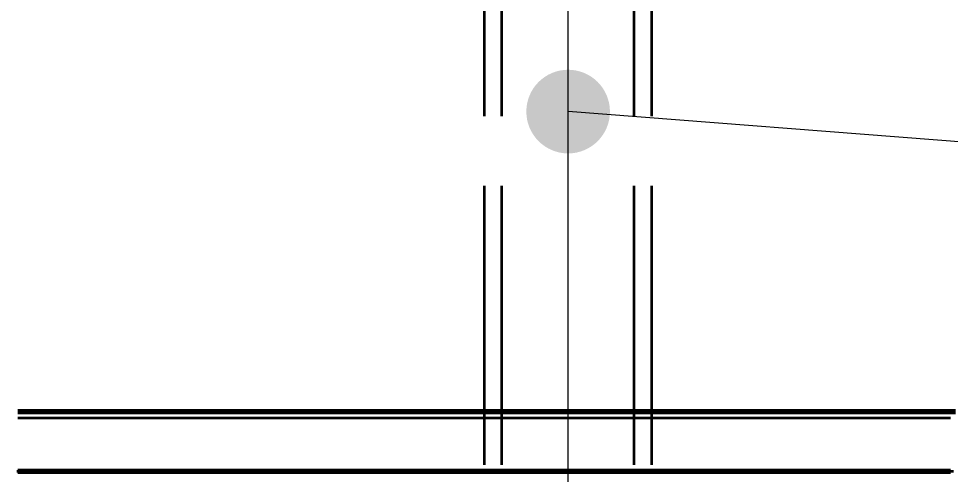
# Model space of a CAD drawing. Header units: millimetres. Extents: x 0 to 2382, y 0 to 420.
# Drawn here: x 148.61 to 161.99, y 315.55 to 322.08 of the extents above; entities that cross this region are included whole.
import ezdxf

# ---------------------------------------------------------------- set-up
doc = ezdxf.new("R2010")
doc.units = ezdxf.units.MM
doc.linetypes.add('IRAM-E-TRAZOS', pattern=[5, 4, -1])
doc.linetypes.add('IRAM-F-TRAZO-PUNTO', pattern=[20, 15, -2, 1, -2])
for name, color, linetype, lineweight in [('01-VISIBLE', 7, 'CONTINUOUS', 70), ('02-OCULTA', 4, 'IRAM-E-TRAZOS', 35), ('03-EJE', 1, 'IRAM-F-TRAZO-PUNTO', 18), ('04-COTA', 3, 'CONTINUOUS', 18), ('08-FINA', 5, 'CONTINUOUS', 18)]:
    doc.layers.add(name, color=color, linetype=linetype, lineweight=lineweight)
doc.styles.add('ISO3098', font='isocpeur.ttf')
doc.dimstyles.new('FLAMA-IRAM', dxfattribs={"dimtxt": 3.5, "dimasz": 3.5, "dimexe": 2, "dimexo": 1.5, "dimgap": 1, "dimtad": 1, "dimdec": 1, "dimtxsty": 'ISO3098', "dimblk": 'IRAM_FLECHA', "dimblk1": 'IRAM_FLECHA', "dimblk2": 'IRAM_FLECHA', "dimcen": 2.5, "dimclrd": 256, "dimclre": 256, "dimclrt": 256, "dimazin": 3, "dimtfac": 1, "dimtmove": 0, "dimatfit": 3, "dimlwd": 18, "dimlwe": 18})

# ---------------------------------------------------------------- blocks, each defined once
blk = doc.blocks.new('IRAM_FLECHA')
blk.add_solid([(0, 0), (-1, 0.125), (-1, -0.125)])

msp = doc.modelspace()

# ---------------------------------------------------------------- hatches: boundary and pattern name
at = {"layer": '08-FINA'}
h = msp.add_hatch(color=7, dxfattribs=at)
h.dxf.hatch_style = 1
edge = h.paths.add_edge_path()
edge.add_arc((156.5, 320.75), 0.6, 0, 360)

# ---------------------------------------------------------------- linework, layer by layer
at = {"layer": '01-VISIBLE'}
for points in [[(148.603, 316.45), (148.7, 316.45), (148.798, 316.45), (148.895, 316.45), (148.993, 316.45), (149.09, 316.45), (149.188, 316.45), (149.285, 316.45), (149.383, 316.45), (149.48, 316.45), (149.578, 316.45), (149.675, 316.45), (149.773, 316.45), (149.87, 316.45), (149.968, 316.45), (150.065, 316.45), (150.163, 316.45), (150.26, 316.45), (150.358, 316.45), (150.455, 316.45), (150.553, 316.45), (150.65, 316.45), (150.748, 316.45), (150.845, 316.45), (150.943, 316.45), (151.04, 316.45), (151.138, 316.45), (151.235, 316.45), (151.333, 316.45), (151.43, 316.45), (151.528, 316.45), (151.625, 316.45), (151.723, 316.45), (151.82, 316.45), (151.918, 316.45), (152.015, 316.45), (152.113, 316.45), (152.21, 316.45), (152.308, 316.45), (152.405, 316.45), (152.503, 316.45), (152.6, 316.45), (152.698, 316.45), (152.795, 316.45), (152.893, 316.45), (152.99, 316.45), (153.088, 316.45), (153.185, 316.45), (153.283, 316.45), (153.38, 316.45), (153.478, 316.45), (153.575, 316.45), (153.673, 316.45), (153.77, 316.45), (153.868, 316.45), (153.965, 316.45), (154.063, 316.45), (154.16, 316.45), (154.258, 316.45), (154.355, 316.45), (154.453, 316.45), (154.55, 316.45), (154.648, 316.45), (154.745, 316.45), (154.843, 316.45), (154.94, 316.45), (155.038, 316.45), (155.135, 316.45), (155.233, 316.45), (155.33, 316.45), (155.428, 316.45), (155.525, 316.45), (155.623, 316.45), (155.72, 316.45), (155.818, 316.45), (155.915, 316.45), (156.013, 316.45), (156.11, 316.45), (156.208, 316.45), (156.305, 316.45), (156.403, 316.45), (156.5, 316.45), (156.598, 316.45), (156.695, 316.45), (156.793, 316.45), (156.89, 316.45), (156.988, 316.45), (157.085, 316.45), (157.183, 316.45), (157.28, 316.45), (157.378, 316.45), (157.475, 316.45), (157.573, 316.45), (157.67, 316.45), (157.768, 316.45), (157.865, 316.45), (157.963, 316.45), (158.06, 316.45), (158.158, 316.45), (158.255, 316.45), (158.353, 316.45), (158.45, 316.45), (158.548, 316.45), (158.645, 316.45), (158.743, 316.45), (158.84, 316.45), (158.938, 316.45), (159.035, 316.45), (159.133, 316.45), (159.23, 316.45), (159.328, 316.45), (159.425, 316.45), (159.523, 316.45), (159.62, 316.45), (159.718, 316.45), (159.815, 316.45), (159.913, 316.45), (160.01, 316.45), (160.108, 316.45), (160.205, 316.45), (160.303, 316.45), (160.4, 316.45), (160.498, 316.45), (160.595, 316.45), (160.693, 316.45), (160.79, 316.45), (160.888, 316.45), (160.985, 316.45), (161.083, 316.45), (161.18, 316.45), (161.278, 316.45), (161.375, 316.45), (161.473, 316.45), (161.57, 316.45), (161.668, 316.45), (161.765, 316.45), (161.863, 316.45), (161.96, 316.45), (162.058, 316.45)], [(148.602, 315.595), (148.699, 315.595), (148.795, 315.595), (148.891, 315.595), (148.988, 315.595), (149.084, 315.595), (149.18, 315.595), (149.277, 315.595), (149.373, 315.595), (149.469, 315.595), (149.566, 315.595), (149.662, 315.595), (149.758, 315.595), (149.854, 315.595), (149.951, 315.595), (150.047, 315.595), (150.143, 315.595), (150.24, 315.595), (150.336, 315.595), (150.432, 315.595), (150.529, 315.595), (150.625, 315.595), (150.721, 315.595), (150.818, 315.595), (150.914, 315.595), (151.01, 315.595), (151.107, 315.595), (151.203, 315.595), (151.299, 315.595), (151.395, 315.595), (151.492, 315.595), (151.588, 315.595), (151.684, 315.595), (151.781, 315.595), (151.877, 315.595), (151.973, 315.595), (152.07, 315.595), (152.166, 315.595), (152.262, 315.595), (152.359, 315.595), (152.455, 315.595), (152.551, 315.595), (152.648, 315.595), (152.744, 315.595), (152.84, 315.595), (152.936, 315.595), (153.033, 315.595), (153.129, 315.595), (153.225, 315.595), (153.322, 315.595), (153.418, 315.595), (153.514, 315.595), (153.611, 315.595), (153.707, 315.595), (153.803, 315.595), (153.9, 315.595), (153.996, 315.595), (154.092, 315.595), (154.189, 315.595), (154.285, 315.595), (154.381, 315.595), (154.477, 315.595), (154.574, 315.595), (154.67, 315.595), (154.766, 315.595), (154.863, 315.595), (154.959, 315.595), (155.055, 315.595), (155.152, 315.595), (155.248, 315.595), (155.344, 315.595), (155.441, 315.595), (155.537, 315.595), (155.633, 315.595), (155.73, 315.595), (155.826, 315.595), (155.922, 315.595), (156.018, 315.595), (156.115, 315.595), (156.211, 315.595), (156.307, 315.595), (156.404, 315.595), (156.5, 315.595), (156.596, 315.595), (156.693, 315.595), (156.789, 315.595), (156.885, 315.595), (156.982, 315.595), (157.078, 315.595), (157.174, 315.595), (157.271, 315.595), (157.367, 315.595), (157.463, 315.595), (157.559, 315.595), (157.656, 315.595), (157.752, 315.595), (157.848, 315.595), (157.945, 315.595), (158.041, 315.595), (158.137, 315.595), (158.234, 315.595), (158.33, 315.595), (158.426, 315.595), (158.523, 315.595), (158.619, 315.595), (158.715, 315.595), (158.812, 315.595), (158.908, 315.595), (159.004, 315.595), (159.1, 315.595), (159.197, 315.595), (159.293, 315.595), (159.389, 315.595), (159.486, 315.595), (159.582, 315.595), (159.678, 315.595), (159.775, 315.595), (159.871, 315.595), (159.967, 315.595), (160.064, 315.595), (160.16, 315.595), (160.256, 315.595), (160.353, 315.595), (160.449, 315.595), (160.545, 315.595), (160.641, 315.595), (160.738, 315.595), (160.834, 315.595), (160.93, 315.595), (161.027, 315.595), (161.123, 315.595), (161.219, 315.595), (161.316, 315.595), (161.412, 315.595), (161.508, 315.595), (161.605, 315.595), (161.701, 315.595), (161.797, 315.595), (161.894, 315.595), (161.99, 315.595)]]:
    msp.add_lwpolyline(points, dxfattribs=at)
at = {"layer": '02-OCULTA'}
for p, q in [((155.3, 215.685), (155.3, 330.118)), ((155.55, 215.685), (155.55, 330.118)), ((157.45, 215.685), (157.45, 330.118)), ((157.7, 215.685), (157.7, 330.118))]:
    msp.add_line(p, q, dxfattribs=at)
for points in [[(162.058, 316.45), (161.96, 316.45), (161.863, 316.45), (161.765, 316.45), (161.668, 316.45), (161.57, 316.45), (161.473, 316.45), (161.375, 316.45), (161.278, 316.45), (161.18, 316.45), (161.083, 316.45), (160.985, 316.45), (160.888, 316.45), (160.79, 316.45), (160.693, 316.45), (160.595, 316.45), (160.498, 316.45), (160.4, 316.45), (160.303, 316.45), (160.205, 316.45), (160.108, 316.45), (160.01, 316.45), (159.913, 316.45), (159.815, 316.45), (159.718, 316.45), (159.62, 316.45), (159.523, 316.45), (159.425, 316.45), (159.328, 316.45), (159.23, 316.45), (159.133, 316.45), (159.035, 316.45), (158.938, 316.45), (158.84, 316.45), (158.743, 316.45), (158.645, 316.45), (158.548, 316.45), (158.45, 316.45), (158.353, 316.45), (158.255, 316.45), (158.158, 316.45), (158.06, 316.45), (157.963, 316.45), (157.865, 316.45), (157.768, 316.45), (157.67, 316.45), (157.573, 316.45), (157.475, 316.45), (157.378, 316.45), (157.28, 316.45), (157.183, 316.45), (157.085, 316.45), (156.988, 316.45), (156.89, 316.45), (156.793, 316.45), (156.695, 316.45), (156.598, 316.45), (156.5, 316.45), (156.403, 316.45), (156.305, 316.45), (156.208, 316.45), (156.11, 316.45), (156.013, 316.45), (155.915, 316.45), (155.818, 316.45), (155.72, 316.45), (155.623, 316.45), (155.525, 316.45), (155.428, 316.45), (155.33, 316.45), (155.233, 316.45), (155.135, 316.45), (155.038, 316.45), (154.94, 316.45), (154.843, 316.45), (154.745, 316.45), (154.648, 316.45), (154.55, 316.45), (154.453, 316.45), (154.355, 316.45), (154.258, 316.45), (154.16, 316.45), (154.063, 316.45), (153.965, 316.45), (153.868, 316.45), (153.77, 316.45), (153.673, 316.45), (153.575, 316.45), (153.478, 316.45), (153.38, 316.45), (153.283, 316.45), (153.185, 316.45), (153.088, 316.45), (152.99, 316.45), (152.893, 316.45), (152.795, 316.45), (152.698, 316.45), (152.6, 316.45), (152.503, 316.45), (152.405, 316.45), (152.308, 316.45), (152.21, 316.45), (152.113, 316.45), (152.015, 316.45), (151.918, 316.45), (151.82, 316.45), (151.723, 316.45), (151.625, 316.45), (151.528, 316.45), (151.43, 316.45), (151.333, 316.45), (151.235, 316.45), (151.138, 316.45), (151.04, 316.45), (150.943, 316.45), (150.845, 316.45), (150.748, 316.45), (150.65, 316.45), (150.553, 316.45), (150.455, 316.45), (150.358, 316.45), (150.26, 316.45), (150.163, 316.45), (150.065, 316.45), (149.968, 316.45), (149.87, 316.45), (149.773, 316.45), (149.675, 316.45), (149.578, 316.45), (149.48, 316.45), (149.383, 316.45), (149.285, 316.45), (149.188, 316.45), (149.09, 316.45), (148.993, 316.45), (148.895, 316.45), (148.798, 316.45), (148.7, 316.45), (148.603, 316.45)], [(162.017, 316.45), (161.922, 316.45), (161.827, 316.45), (161.732, 316.45), (161.637, 316.45), (161.542, 316.45), (161.447, 316.45), (161.351, 316.45), (161.256, 316.45), (161.161, 316.45), (161.066, 316.45), (160.971, 316.45), (160.876, 316.45), (160.781, 316.45), (160.686, 316.45), (160.59, 316.45), (160.495, 316.45), (160.4, 316.45), (160.305, 316.45), (160.21, 316.45), (160.115, 316.45), (160.02, 316.45), (159.925, 316.45), (159.829, 316.45), (159.734, 316.45), (159.639, 316.45), (159.544, 316.45), (159.449, 316.45), (159.354, 316.45), (159.259, 316.45), (159.164, 316.45), (159.068, 316.45), (158.973, 316.45), (158.878, 316.45), (158.783, 316.45), (158.688, 316.45), (158.593, 316.45), (158.498, 316.45), (158.403, 316.45), (158.307, 316.45), (158.212, 316.45), (158.117, 316.45), (158.022, 316.45), (157.927, 316.45), (157.832, 316.45), (157.737, 316.45), (157.642, 316.45), (157.546, 316.45), (157.451, 316.45), (157.356, 316.45), (157.261, 316.45), (157.166, 316.45), (157.071, 316.45), (156.976, 316.45), (156.881, 316.45), (156.785, 316.45), (156.69, 316.45), (156.595, 316.45), (156.5, 316.45), (156.405, 316.45), (156.31, 316.45), (156.215, 316.45), (156.12, 316.45), (156.024, 316.45), (155.929, 316.45), (155.834, 316.45), (155.739, 316.45), (155.644, 316.45), (155.549, 316.45), (155.454, 316.45), (155.359, 316.45), (155.263, 316.45), (155.168, 316.45), (155.073, 316.45), (154.978, 316.45), (154.883, 316.45), (154.788, 316.45), (154.693, 316.45), (154.598, 316.45), (154.502, 316.45), (154.407, 316.45), (154.312, 316.45), (154.217, 316.45), (154.122, 316.45), (154.027, 316.45), (153.932, 316.45), (153.837, 316.45), (153.741, 316.45), (153.646, 316.45), (153.551, 316.45), (153.456, 316.45), (153.361, 316.45), (153.266, 316.45), (153.171, 316.45), (153.076, 316.45), (152.98, 316.45), (152.885, 316.45), (152.79, 316.45), (152.695, 316.45), (152.6, 316.45), (152.505, 316.45), (152.41, 316.45), (152.315, 316.45), (152.219, 316.45), (152.124, 316.45), (152.029, 316.45), (151.934, 316.45), (151.839, 316.45), (151.744, 316.45), (151.649, 316.45), (151.554, 316.45), (151.458, 316.45), (151.363, 316.45), (151.268, 316.45), (151.173, 316.45), (151.078, 316.45), (150.983, 316.45), (150.888, 316.45), (150.793, 316.45), (150.697, 316.45), (150.602, 316.45), (150.507, 316.45), (150.412, 316.45), (150.317, 316.45), (150.222, 316.45), (150.127, 316.45), (150.032, 316.45), (149.936, 316.45), (149.841, 316.45), (149.746, 316.45), (149.651, 316.45), (149.556, 316.45), (149.461, 316.45), (149.366, 316.45), (149.271, 316.45), (149.175, 316.45), (149.08, 316.45), (148.985, 316.45), (148.89, 316.45), (148.795, 316.45), (148.7, 316.45), (148.605, 316.45)], [(148.605, 316.45), (148.7, 316.45), (148.795, 316.45), (148.89, 316.45), (148.985, 316.45), (149.08, 316.45), (149.175, 316.45), (149.271, 316.45), (149.366, 316.45), (149.461, 316.45), (149.556, 316.45), (149.651, 316.45), (149.746, 316.45), (149.841, 316.45), (149.936, 316.45), (150.032, 316.45), (150.127, 316.45), (150.222, 316.45), (150.317, 316.45), (150.412, 316.45), (150.507, 316.45), (150.602, 316.45), (150.697, 316.45), (150.793, 316.45), (150.888, 316.45), (150.983, 316.45), (151.078, 316.45), (151.173, 316.45), (151.268, 316.45), (151.363, 316.45), (151.458, 316.45), (151.554, 316.45), (151.649, 316.45), (151.744, 316.45), (151.839, 316.45), (151.934, 316.45), (152.029, 316.45), (152.124, 316.45), (152.219, 316.45), (152.315, 316.45), (152.41, 316.45), (152.505, 316.45), (152.6, 316.45), (152.695, 316.45), (152.79, 316.45), (152.885, 316.45), (152.98, 316.45), (153.076, 316.45), (153.171, 316.45), (153.266, 316.45), (153.361, 316.45), (153.456, 316.45), (153.551, 316.45), (153.646, 316.45), (153.741, 316.45), (153.837, 316.45), (153.932, 316.45), (154.027, 316.45), (154.122, 316.45), (154.217, 316.45), (154.312, 316.45), (154.407, 316.45), (154.502, 316.45), (154.598, 316.45), (154.693, 316.45), (154.788, 316.45), (154.883, 316.45), (154.978, 316.45), (155.073, 316.45), (155.168, 316.45), (155.263, 316.45), (155.359, 316.45), (155.454, 316.45), (155.549, 316.45), (155.644, 316.45), (155.739, 316.45), (155.834, 316.45), (155.929, 316.45), (156.024, 316.45), (156.12, 316.45), (156.215, 316.45), (156.31, 316.45), (156.405, 316.45), (156.5, 316.45), (156.595, 316.45), (156.69, 316.45), (156.785, 316.45), (156.881, 316.45), (156.976, 316.45), (157.071, 316.45), (157.166, 316.45), (157.261, 316.45), (157.356, 316.45), (157.451, 316.45), (157.546, 316.45), (157.642, 316.45), (157.737, 316.45), (157.832, 316.45), (157.927, 316.45), (158.022, 316.45), (158.117, 316.45), (158.212, 316.45), (158.307, 316.45), (158.403, 316.45), (158.498, 316.45), (158.593, 316.45), (158.688, 316.45), (158.783, 316.45), (158.878, 316.45), (158.973, 316.45), (159.068, 316.45), (159.164, 316.45), (159.259, 316.45), (159.354, 316.45), (159.449, 316.45), (159.544, 316.45), (159.639, 316.45), (159.734, 316.45), (159.829, 316.45), (159.925, 316.45), (160.02, 316.45), (160.115, 316.45), (160.21, 316.45), (160.305, 316.45), (160.4, 316.45), (160.495, 316.45), (160.59, 316.45), (160.686, 316.45), (160.781, 316.45), (160.876, 316.45), (160.971, 316.45), (161.066, 316.45), (161.161, 316.45), (161.256, 316.45), (161.351, 316.45), (161.447, 316.45), (161.542, 316.45), (161.637, 316.45), (161.732, 316.45), (161.827, 316.45), (161.922, 316.45), (162.017, 316.45)], [(161.99, 316.355), (161.894, 316.355), (161.797, 316.355), (161.701, 316.355), (161.605, 316.355), (161.508, 316.355), (161.412, 316.355), (161.316, 316.355), (161.219, 316.355), (161.123, 316.355), (161.027, 316.355), (160.93, 316.355), (160.834, 316.355), (160.738, 316.355), (160.641, 316.355), (160.545, 316.355), (160.449, 316.355), (160.353, 316.355), (160.256, 316.355), (160.16, 316.355), (160.064, 316.355), (159.967, 316.355), (159.871, 316.355), (159.775, 316.355), (159.678, 316.355), (159.582, 316.355), (159.486, 316.355), (159.389, 316.355), (159.293, 316.355), (159.197, 316.355), (159.1, 316.355), (159.004, 316.355), (158.908, 316.355), (158.812, 316.355), (158.715, 316.355), (158.619, 316.355), (158.523, 316.355), (158.426, 316.355), (158.33, 316.355), (158.234, 316.355), (158.137, 316.355), (158.041, 316.355), (157.945, 316.355), (157.848, 316.355), (157.752, 316.355), (157.656, 316.355), (157.559, 316.355), (157.463, 316.355), (157.367, 316.355), (157.271, 316.355), (157.174, 316.355), (157.078, 316.355), (156.982, 316.355), (156.885, 316.355), (156.789, 316.355), (156.693, 316.355), (156.596, 316.355), (156.5, 316.355), (156.404, 316.355), (156.307, 316.355), (156.211, 316.355), (156.115, 316.355), (156.018, 316.355), (155.922, 316.355), (155.826, 316.355), (155.73, 316.355), (155.633, 316.355), (155.537, 316.355), (155.441, 316.355), (155.344, 316.355), (155.248, 316.355), (155.152, 316.355), (155.055, 316.355), (154.959, 316.355), (154.863, 316.355), (154.766, 316.355), (154.67, 316.355), (154.574, 316.355), (154.477, 316.355), (154.381, 316.355), (154.285, 316.355), (154.189, 316.355), (154.092, 316.355), (153.996, 316.355), (153.9, 316.355), (153.803, 316.355), (153.707, 316.355), (153.611, 316.355), (153.514, 316.355), (153.418, 316.355), (153.322, 316.355), (153.225, 316.355), (153.129, 316.355), (153.033, 316.355), (152.936, 316.355), (152.84, 316.355), (152.744, 316.355), (152.648, 316.355), (152.551, 316.355), (152.455, 316.355), (152.359, 316.355), (152.262, 316.355), (152.166, 316.355), (152.07, 316.355), (151.973, 316.355), (151.877, 316.355), (151.781, 316.355), (151.684, 316.355), (151.588, 316.355), (151.492, 316.355), (151.395, 316.355), (151.299, 316.355), (151.203, 316.355), (151.107, 316.355), (151.01, 316.355), (150.914, 316.355), (150.818, 316.355), (150.721, 316.355), (150.625, 316.355), (150.529, 316.355), (150.432, 316.355), (150.336, 316.355), (150.24, 316.355), (150.143, 316.355), (150.047, 316.355), (149.951, 316.355), (149.854, 316.355), (149.758, 316.355), (149.662, 316.355), (149.566, 316.355), (149.469, 316.355), (149.373, 316.355), (149.277, 316.355), (149.18, 316.355), (149.084, 316.355), (148.988, 316.355), (148.891, 316.355), (148.795, 316.355), (148.699, 316.355), (148.602, 316.355)], [(161.99, 316.355), (161.894, 316.355), (161.797, 316.355), (161.701, 316.355), (161.605, 316.355), (161.508, 316.355), (161.412, 316.355), (161.316, 316.355), (161.219, 316.355), (161.123, 316.355), (161.027, 316.355), (160.93, 316.355), (160.834, 316.355), (160.738, 316.355), (160.641, 316.355), (160.545, 316.355), (160.449, 316.355), (160.353, 316.355), (160.256, 316.355), (160.16, 316.355), (160.064, 316.355), (159.967, 316.355), (159.871, 316.355), (159.775, 316.355), (159.678, 316.355), (159.582, 316.355), (159.486, 316.355), (159.389, 316.355), (159.293, 316.355), (159.197, 316.355), (159.1, 316.355), (159.004, 316.355), (158.908, 316.355), (158.812, 316.355), (158.715, 316.355), (158.619, 316.355), (158.523, 316.355), (158.426, 316.355), (158.33, 316.355), (158.234, 316.355), (158.137, 316.355), (158.041, 316.355), (157.945, 316.355), (157.848, 316.355), (157.752, 316.355), (157.656, 316.355), (157.559, 316.355), (157.463, 316.355), (157.367, 316.355), (157.271, 316.355), (157.174, 316.355), (157.078, 316.355), (156.982, 316.355), (156.885, 316.355), (156.789, 316.355), (156.693, 316.355), (156.596, 316.355), (156.5, 316.355), (156.404, 316.355), (156.307, 316.355), (156.211, 316.355), (156.115, 316.355), (156.018, 316.355), (155.922, 316.355), (155.826, 316.355), (155.73, 316.355), (155.633, 316.355), (155.537, 316.355), (155.441, 316.355), (155.344, 316.355), (155.248, 316.355), (155.152, 316.355), (155.055, 316.355), (154.959, 316.355), (154.863, 316.355), (154.766, 316.355), (154.67, 316.355), (154.574, 316.355), (154.477, 316.355), (154.381, 316.355), (154.285, 316.355), (154.189, 316.355), (154.092, 316.355), (153.996, 316.355), (153.9, 316.355), (153.803, 316.355), (153.707, 316.355), (153.611, 316.355), (153.514, 316.355), (153.418, 316.355), (153.322, 316.355), (153.225, 316.355), (153.129, 316.355), (153.033, 316.355), (152.936, 316.355), (152.84, 316.355), (152.744, 316.355), (152.648, 316.355), (152.551, 316.355), (152.455, 316.355), (152.359, 316.355), (152.262, 316.355), (152.166, 316.355), (152.07, 316.355), (151.973, 316.355), (151.877, 316.355), (151.781, 316.355), (151.684, 316.355), (151.588, 316.355), (151.492, 316.355), (151.395, 316.355), (151.299, 316.355), (151.203, 316.355), (151.107, 316.355), (151.01, 316.355), (150.914, 316.355), (150.818, 316.355), (150.721, 316.355), (150.625, 316.355), (150.529, 316.355), (150.432, 316.355), (150.336, 316.355), (150.24, 316.355), (150.143, 316.355), (150.047, 316.355), (149.951, 316.355), (149.854, 316.355), (149.758, 316.355), (149.662, 316.355), (149.566, 316.355), (149.469, 316.355), (149.373, 316.355), (149.277, 316.355), (149.18, 316.355), (149.084, 316.355), (148.988, 316.355), (148.891, 316.355), (148.795, 316.355), (148.699, 316.355), (148.602, 316.355)], [(148.585, 315.595), (148.68, 315.595), (148.776, 315.595), (148.871, 315.595), (148.966, 315.595), (149.062, 315.595), (149.157, 315.595), (149.252, 315.595), (149.348, 315.595), (149.443, 315.595), (149.539, 315.595), (149.634, 315.595), (149.729, 315.595), (149.825, 315.595), (149.92, 315.595), (150.015, 315.595), (150.111, 315.595), (150.206, 315.595), (150.301, 315.595), (150.397, 315.595), (150.492, 315.595), (150.588, 315.595), (150.683, 315.595), (150.778, 315.595), (150.874, 315.595), (150.969, 315.595), (151.064, 315.595), (151.16, 315.595), (151.255, 315.595), (151.35, 315.595), (151.446, 315.595), (151.541, 315.595), (151.637, 315.595), (151.732, 315.595), (151.827, 315.595), (151.923, 315.595), (152.018, 315.595), (152.113, 315.595), (152.209, 315.595), (152.304, 315.595), (152.399, 315.595), (152.495, 315.595), (152.59, 315.595), (152.686, 315.595), (152.781, 315.595), (152.876, 315.595), (152.972, 315.595), (153.067, 315.595), (153.162, 315.595), (153.258, 315.595), (153.353, 315.595), (153.448, 315.595), (153.544, 315.595), (153.639, 315.595), (153.734, 315.595), (153.83, 315.595), (153.925, 315.595), (154.021, 315.595), (154.116, 315.595), (154.211, 315.595), (154.307, 315.595), (154.402, 315.595), (154.497, 315.595), (154.593, 315.595), (154.688, 315.595), (154.783, 315.595), (154.879, 315.595), (154.974, 315.595), (155.07, 315.595), (155.165, 315.595), (155.26, 315.595), (155.356, 315.595), (155.451, 315.595), (155.546, 315.595), (155.642, 315.595), (155.737, 315.595), (155.832, 315.595), (155.928, 315.595), (156.023, 315.595), (156.119, 315.595), (156.214, 315.595), (156.309, 315.595), (156.405, 315.595), (156.5, 315.595), (156.595, 315.595), (156.691, 315.595), (156.786, 315.595), (156.881, 315.595), (156.977, 315.595), (157.072, 315.595), (157.168, 315.595), (157.263, 315.595), (157.358, 315.595), (157.454, 315.595), (157.549, 315.595), (157.644, 315.595), (157.74, 315.595), (157.835, 315.595), (157.93, 315.595), (158.026, 315.595), (158.121, 315.595), (158.217, 315.595), (158.312, 315.595), (158.407, 315.595), (158.503, 315.595), (158.598, 315.595), (158.693, 315.595), (158.789, 315.595), (158.884, 315.595), (158.979, 315.595), (159.075, 315.595), (159.17, 315.595), (159.266, 315.595), (159.361, 315.595), (159.456, 315.595), (159.552, 315.595), (159.647, 315.595), (159.742, 315.595), (159.838, 315.595), (159.933, 315.595), (160.028, 315.595), (160.124, 315.595), (160.219, 315.595), (160.315, 315.595), (160.41, 315.595), (160.505, 315.595), (160.601, 315.595), (160.696, 315.595), (160.791, 315.595), (160.887, 315.595), (160.982, 315.595), (161.077, 315.595), (161.173, 315.595), (161.268, 315.595), (161.363, 315.595), (161.459, 315.595), (161.554, 315.595), (161.65, 315.595), (161.745, 315.595), (161.84, 315.595), (161.936, 315.595), (162.031, 315.595)]]:
    msp.add_lwpolyline(points, dxfattribs=at)
at = {"layer": '03-EJE'}
msp.add_line((156.5, 212.41), (156.5, 342.362), dxfattribs=at)
at = {"layer": '08-FINA'}
msp.add_line((204.012, 317.057), (156.5, 320.75), dxfattribs=at)

# ---------------------------------------------------------------- dimensions: what is measured, and where the dimension line sits
at = {"layer": '04-COTA'}
msp.add_linear_dim(base=(113, 210), p1=(137, 210), p2=(153.5, 331.738), angle=90, dimstyle='FLAMA-IRAM', override={"dimlfac": 10}, dxfattribs=at).render()

doc.saveas('drawing.dxf')
